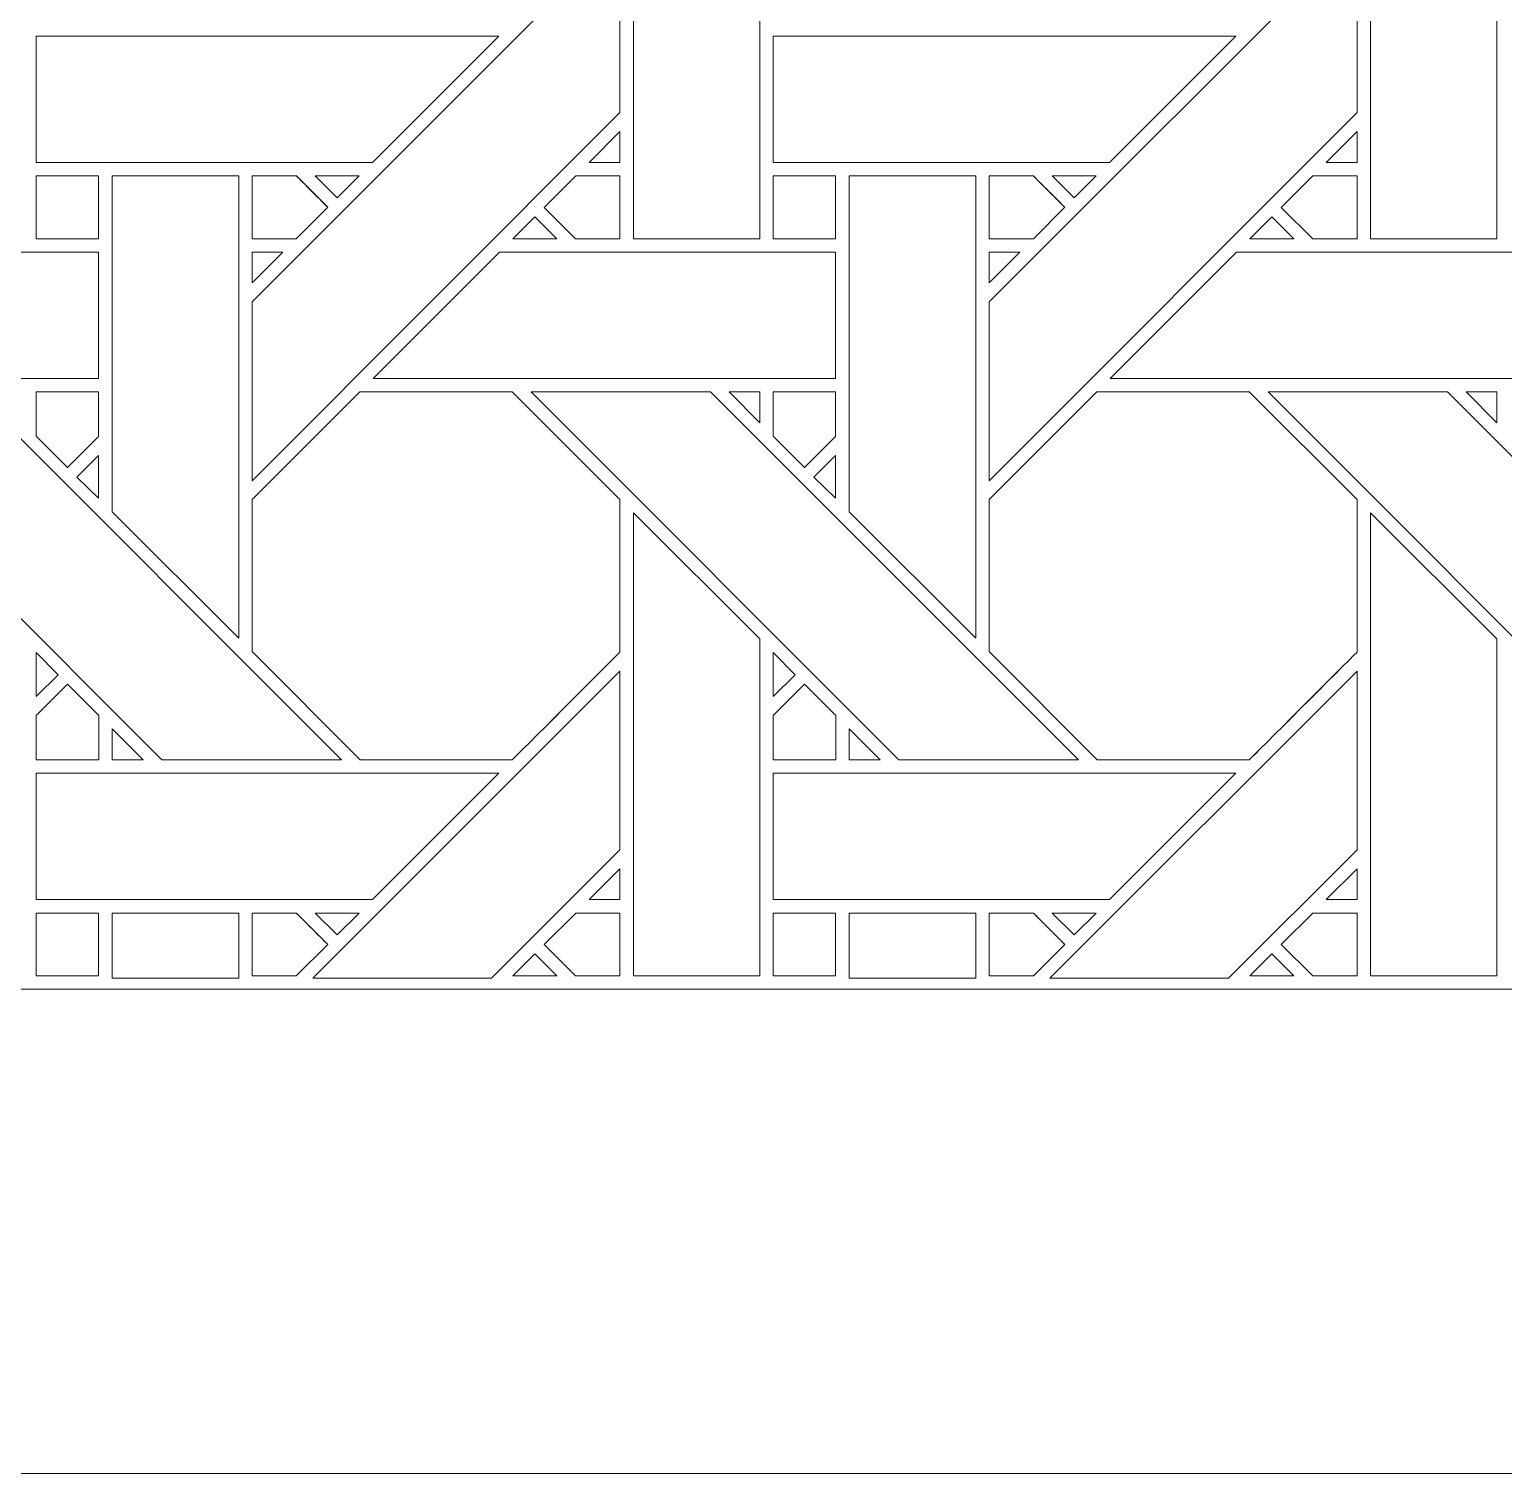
# Model space of a CAD drawing. Header units: inches. Extents: x 4.4 to 20.4, y 5.1 to 13.1.
# Drawn here: x 14.231 to 16.129, y 5.095 to 6.953 of the extents above; entities that cross this region are included whole.
import ezdxf

# ---------------------------------------------------------------- set-up
doc = ezdxf.new("R2010")
doc.units = ezdxf.units.IN
doc.header["$MEASUREMENT"] = 0
doc.layers.add('Design', color=7, linetype='Continuous', lineweight=0)

msp = doc.modelspace()

# ---------------------------------------------------------------- linework, layer by layer
at = {"layer": 'Design'}
for points, knots in [([(4.3829, 13.0948), (4.3829, 13.0948), (4.3829, 5.0948), (4.3829, 5.0948), (4.3829, 5.0948), (20.3829, 5.0948), (20.3829, 5.0948), (20.3829, 5.0948), (20.3829, 13.0948), (20.3829, 13.0948), (20.3829, 13.0948), (4.3829, 13.0948), (4.3829, 13.0948)], [0, 0, 0, 0, 1, 1, 1, 2, 2, 2, 3, 3, 3, 4, 4, 4, 4]), ([(5.0119, 5.7183), (5.0119, 5.7183), (19.7539, 5.7183), (19.7539, 5.7183), (19.7539, 5.7183), (19.7539, 12.4753), (19.7539, 12.4753), (19.7539, 12.4753), (5.0119, 12.4753), (5.0119, 12.4753), (5.0119, 12.4753), (5.0119, 5.7183), (5.0119, 5.7183)], [0, 0, 0, 0, 1, 1, 1, 2, 2, 2, 3, 3, 3, 4, 4, 4, 4]), ([(15.1714, 7.1177), (15.1714, 7.1177), (15.1714, 6.684), (15.1714, 6.684), (15.1714, 6.684), (15.0087, 6.684), (15.0087, 6.684), (15.0087, 6.684), (15.0087, 7.2799), (15.0087, 7.2799), (15.0087, 7.2799), (15.1714, 7.1177), (15.1714, 7.1177)], [0, 0, 0, 0, 1, 1, 1, 2, 2, 2, 3, 3, 3, 4, 4, 4, 4]), ([(16.1201, 7.1177), (16.1201, 7.1177), (16.1201, 6.684), (16.1201, 6.684), (16.1201, 6.684), (15.9574, 6.684), (15.9574, 6.684), (15.9574, 6.684), (15.9574, 7.2799), (15.9574, 7.2799), (15.9574, 7.2799), (16.1201, 7.1177), (16.1201, 7.1177)], [0, 0, 0, 0, 1, 1, 1, 2, 2, 2, 3, 3, 3, 4, 4, 4, 4]), ([(14.5179, 6.6027), (14.5179, 6.6027), (14.9915, 7.0763), (14.9915, 7.0763), (14.9915, 7.0763), (14.9915, 6.8463), (14.9915, 6.8463), (14.9915, 6.8463), (14.5179, 6.3726), (14.5179, 6.3726), (14.5179, 6.3726), (14.5179, 6.6027), (14.5179, 6.6027)], [0, 0, 0, 0, 1, 1, 1, 2, 2, 2, 3, 3, 3, 4, 4, 4, 4]), ([(15.4666, 6.6027), (15.4666, 6.6027), (15.9403, 7.0763), (15.9403, 7.0763), (15.9403, 7.0763), (15.9403, 6.8463), (15.9403, 6.8463), (15.9403, 6.8463), (15.4666, 6.3726), (15.4666, 6.3726), (15.4666, 6.3726), (15.4666, 6.6027), (15.4666, 6.6027)], [0, 0, 0, 0, 1, 1, 1, 2, 2, 2, 3, 3, 3, 4, 4, 4, 4]), ([(14.24, 6.7821), (14.24, 6.7821), (14.24, 6.9448), (14.24, 6.9448), (14.24, 6.9448), (14.8357, 6.9448), (14.8357, 6.9448), (14.8357, 6.9448), (14.673, 6.7821), (14.673, 6.7821), (14.673, 6.7821), (14.24, 6.7821), (14.24, 6.7821)], [0, 0, 0, 0, 1, 1, 1, 2, 2, 2, 3, 3, 3, 4, 4, 4, 4]), ([(15.1887, 6.7821), (15.1887, 6.7821), (15.1887, 6.9448), (15.1887, 6.9448), (15.1887, 6.9448), (15.7844, 6.9448), (15.7844, 6.9448), (15.7844, 6.9448), (15.6217, 6.7821), (15.6217, 6.7821), (15.6217, 6.7821), (15.1887, 6.7821), (15.1887, 6.7821)], [0, 0, 0, 0, 1, 1, 1, 2, 2, 2, 3, 3, 3, 4, 4, 4, 4]), ([(14.9517, 6.7821), (14.9517, 6.7821), (14.9915, 6.8219), (14.9915, 6.8219), (14.9915, 6.8219), (14.9915, 6.7821), (14.9915, 6.7821), (14.9915, 6.7821), (14.9517, 6.7821), (14.9517, 6.7821)], [0, 0, 0, 0, 1, 1, 1, 2, 2, 2, 3, 3, 3, 3]), ([(15.9005, 6.7821), (15.9005, 6.7821), (15.9403, 6.8219), (15.9403, 6.8219), (15.9403, 6.8219), (15.9403, 6.7821), (15.9403, 6.7821), (15.9403, 6.7821), (15.9005, 6.7821), (15.9005, 6.7821)], [0, 0, 0, 0, 1, 1, 1, 2, 2, 2, 3, 3, 3, 3]), ([(14.24, 6.7648), (14.24, 6.7648), (14.3203, 6.7648), (14.3203, 6.7648), (14.3203, 6.7648), (14.3203, 6.684), (14.3203, 6.684), (14.3203, 6.684), (14.24, 6.684), (14.24, 6.684), (14.24, 6.684), (14.24, 6.7648), (14.24, 6.7648)], [0, 0, 0, 0, 1, 1, 1, 2, 2, 2, 3, 3, 3, 4, 4, 4, 4]), ([(14.24, 6.684), (14.24, 6.684), (14.24, 6.7648), (14.24, 6.7648), (14.24, 6.7648), (14.3203, 6.7648), (14.3203, 6.7648), (14.3203, 6.7648), (14.3203, 6.684), (14.3203, 6.684), (14.3203, 6.684), (14.24, 6.684), (14.24, 6.684)], [0, 0, 0, 0, 1, 1, 1, 2, 2, 2, 3, 3, 3, 4, 4, 4, 4]), ([(14.5007, 6.7648), (14.5007, 6.7648), (14.5007, 6.1697), (14.5007, 6.1697), (14.5007, 6.1697), (14.3378, 6.3326), (14.3378, 6.3326), (14.3378, 6.3326), (14.3378, 6.7648), (14.3378, 6.7648), (14.3378, 6.7648), (14.5007, 6.7648), (14.5007, 6.7648)], [0, 0, 0, 0, 1, 1, 1, 2, 2, 2, 3, 3, 3, 4, 4, 4, 4]), ([(14.6153, 6.7245), (14.6153, 6.7245), (14.5748, 6.684), (14.5748, 6.684), (14.5748, 6.684), (14.5179, 6.684), (14.5179, 6.684), (14.5179, 6.684), (14.5179, 6.7648), (14.5179, 6.7648), (14.5179, 6.7648), (14.5749, 6.7648), (14.5749, 6.7648), (14.5801, 6.7597), (14.6108, 6.7289), (14.6153, 6.7245)], [0, 0, 0, 0, 1, 1, 1, 2, 2, 2, 3, 3, 3, 4, 4, 4, 5, 5, 5, 5]), ([(14.5179, 6.684), (14.5179, 6.684), (14.5179, 6.7648), (14.5179, 6.7648), (14.5179, 6.7648), (14.5749, 6.7648), (14.5749, 6.7648), (14.5749, 6.7648), (14.6153, 6.7245), (14.6153, 6.7245), (14.6153, 6.7245), (14.5748, 6.684), (14.5748, 6.684), (14.5748, 6.684), (14.5179, 6.684), (14.5179, 6.684)], [0, 0, 0, 0, 1, 1, 1, 2, 2, 2, 3, 3, 3, 4, 4, 4, 5, 5, 5, 5]), ([(14.5993, 6.7648), (14.5993, 6.7648), (14.6557, 6.7648), (14.6557, 6.7648), (14.6557, 6.7648), (14.6275, 6.7366), (14.6275, 6.7366), (14.6275, 6.7366), (14.5993, 6.7648), (14.5993, 6.7648)], [0, 0, 0, 0, 1, 1, 1, 2, 2, 2, 3, 3, 3, 3]), ([(14.9344, 6.684), (14.9344, 6.684), (14.8941, 6.7244), (14.8941, 6.7244), (14.8941, 6.7244), (14.9345, 6.7648), (14.9345, 6.7648), (14.9345, 6.7648), (14.9915, 6.7648), (14.9915, 6.7648), (14.9915, 6.7648), (14.9915, 6.684), (14.9915, 6.684), (14.9915, 6.684), (14.9344, 6.684), (14.9344, 6.684)], [0, 0, 0, 0, 1, 1, 1, 2, 2, 2, 3, 3, 3, 4, 4, 4, 5, 5, 5, 5]), ([(14.8941, 6.7244), (14.8941, 6.7244), (14.9345, 6.7648), (14.9345, 6.7648), (14.9345, 6.7648), (14.9915, 6.7648), (14.9915, 6.7648), (14.9915, 6.7648), (14.9915, 6.684), (14.9915, 6.684), (14.9915, 6.684), (14.9344, 6.684), (14.9344, 6.684), (14.9344, 6.684), (14.8941, 6.7244), (14.8941, 6.7244)], [0, 0, 0, 0, 1, 1, 1, 2, 2, 2, 3, 3, 3, 4, 4, 4, 5, 5, 5, 5]), ([(15.1887, 6.7648), (15.1887, 6.7648), (15.269, 6.7648), (15.269, 6.7648), (15.269, 6.7648), (15.269, 6.684), (15.269, 6.684), (15.269, 6.684), (15.1887, 6.684), (15.1887, 6.684), (15.1887, 6.684), (15.1887, 6.7648), (15.1887, 6.7648)], [0, 0, 0, 0, 1, 1, 1, 2, 2, 2, 3, 3, 3, 4, 4, 4, 4]), ([(15.1887, 6.684), (15.1887, 6.684), (15.1887, 6.7648), (15.1887, 6.7648), (15.1887, 6.7648), (15.269, 6.7648), (15.269, 6.7648), (15.269, 6.7648), (15.269, 6.684), (15.269, 6.684), (15.269, 6.684), (15.1887, 6.684), (15.1887, 6.684)], [0, 0, 0, 0, 1, 1, 1, 2, 2, 2, 3, 3, 3, 4, 4, 4, 4]), ([(15.4494, 6.7648), (15.4494, 6.7648), (15.4494, 6.1697), (15.4494, 6.1697), (15.4494, 6.1697), (15.2865, 6.3326), (15.2865, 6.3326), (15.2865, 6.3326), (15.2865, 6.7648), (15.2865, 6.7648), (15.2865, 6.7648), (15.4494, 6.7648), (15.4494, 6.7648)], [0, 0, 0, 0, 1, 1, 1, 2, 2, 2, 3, 3, 3, 4, 4, 4, 4]), ([(15.564, 6.7245), (15.564, 6.7245), (15.5236, 6.684), (15.5236, 6.684), (15.5236, 6.684), (15.4666, 6.684), (15.4666, 6.684), (15.4666, 6.684), (15.4666, 6.7648), (15.4666, 6.7648), (15.4666, 6.7648), (15.5237, 6.7648), (15.5237, 6.7648), (15.5288, 6.7597), (15.5596, 6.7289), (15.564, 6.7245)], [0, 0, 0, 0, 1, 1, 1, 2, 2, 2, 3, 3, 3, 4, 4, 4, 5, 5, 5, 5]), ([(15.4666, 6.684), (15.4666, 6.684), (15.4666, 6.7648), (15.4666, 6.7648), (15.4666, 6.7648), (15.5237, 6.7648), (15.5237, 6.7648), (15.5294, 6.7591), (15.564, 6.7245), (15.564, 6.7245), (15.564, 6.7245), (15.5236, 6.684), (15.5236, 6.684), (15.5236, 6.684), (15.4666, 6.684), (15.4666, 6.684)], [0, 0, 0, 0, 1, 1, 1, 2, 2, 2, 3, 3, 3, 4, 4, 4, 5, 5, 5, 5]), ([(15.548, 6.7648), (15.548, 6.7648), (15.6045, 6.7648), (15.6045, 6.7648), (15.6045, 6.7648), (15.5762, 6.7366), (15.5762, 6.7366), (15.5762, 6.7366), (15.548, 6.7648), (15.548, 6.7648)], [0, 0, 0, 0, 1, 1, 1, 2, 2, 2, 3, 3, 3, 3]), ([(15.8832, 6.684), (15.8832, 6.684), (15.8428, 6.7244), (15.8428, 6.7244), (15.8428, 6.7244), (15.8832, 6.7648), (15.8832, 6.7648), (15.8832, 6.7648), (15.9403, 6.7648), (15.9403, 6.7648), (15.9403, 6.7648), (15.9403, 6.684), (15.9403, 6.684), (15.9403, 6.684), (15.8832, 6.684), (15.8832, 6.684)], [0, 0, 0, 0, 1, 1, 1, 2, 2, 2, 3, 3, 3, 4, 4, 4, 5, 5, 5, 5]), ([(15.8428, 6.7244), (15.8428, 6.7244), (15.8832, 6.7648), (15.8832, 6.7648), (15.8832, 6.7648), (15.9403, 6.7648), (15.9403, 6.7648), (15.9403, 6.7648), (15.9403, 6.684), (15.9403, 6.684), (15.9403, 6.684), (15.8832, 6.684), (15.8832, 6.684), (15.8832, 6.684), (15.8428, 6.7244), (15.8428, 6.7244)], [0, 0, 0, 0, 1, 1, 1, 2, 2, 2, 3, 3, 3, 4, 4, 4, 5, 5, 5, 5]), ([(14.9102, 6.684), (14.9102, 6.684), (14.8537, 6.684), (14.8537, 6.684), (14.8537, 6.684), (14.8819, 6.7123), (14.8819, 6.7123), (14.8819, 6.7123), (14.9102, 6.684), (14.9102, 6.684)], [0, 0, 0, 0, 1, 1, 1, 2, 2, 2, 3, 3, 3, 3]), ([(15.8589, 6.684), (15.8589, 6.684), (15.8024, 6.684), (15.8024, 6.684), (15.8024, 6.684), (15.8307, 6.7123), (15.8307, 6.7123), (15.8307, 6.7123), (15.8589, 6.684), (15.8589, 6.684)], [0, 0, 0, 0, 1, 1, 1, 2, 2, 2, 3, 3, 3, 3]), ([(13.725, 6.5041), (13.725, 6.5041), (13.8878, 6.6669), (13.8878, 6.6669), (13.8878, 6.6669), (14.3203, 6.6669), (14.3203, 6.6669), (14.3203, 6.6669), (14.3203, 6.5041), (14.3203, 6.5041), (14.3203, 6.5041), (13.725, 6.5041), (13.725, 6.5041)], [0, 0, 0, 0, 1, 1, 1, 2, 2, 2, 3, 3, 3, 4, 4, 4, 4]), ([(14.5577, 6.6669), (14.5577, 6.6669), (14.5179, 6.6271), (14.5179, 6.6271), (14.5179, 6.6271), (14.5179, 6.6669), (14.5179, 6.6669), (14.5179, 6.6669), (14.5577, 6.6669), (14.5577, 6.6669)], [0, 0, 0, 0, 1, 1, 1, 2, 2, 2, 3, 3, 3, 3]), ([(14.6737, 6.5041), (14.6737, 6.5041), (14.8365, 6.6669), (14.8365, 6.6669), (14.8365, 6.6669), (15.269, 6.6669), (15.269, 6.6669), (15.269, 6.6669), (15.269, 6.5041), (15.269, 6.5041), (15.269, 6.5041), (14.6737, 6.5041), (14.6737, 6.5041)], [0, 0, 0, 0, 1, 1, 1, 2, 2, 2, 3, 3, 3, 4, 4, 4, 4]), ([(15.5064, 6.6669), (15.5064, 6.6669), (15.4666, 6.6271), (15.4666, 6.6271), (15.4666, 6.6271), (15.4666, 6.6669), (15.4666, 6.6669), (15.4666, 6.6669), (15.5064, 6.6669), (15.5064, 6.6669)], [0, 0, 0, 0, 1, 1, 1, 2, 2, 2, 3, 3, 3, 3]), ([(15.6224, 6.5041), (15.6224, 6.5041), (15.7853, 6.6669), (15.7853, 6.6669), (15.7853, 6.6669), (16.2177, 6.6669), (16.2177, 6.6669), (16.2177, 6.6669), (16.2177, 6.5041), (16.2177, 6.5041), (16.2177, 6.5041), (15.6224, 6.5041), (15.6224, 6.5041)], [0, 0, 0, 0, 1, 1, 1, 2, 2, 2, 3, 3, 3, 4, 4, 4, 4]), ([(13.9283, 6.487), (13.9283, 6.487), (14.1592, 6.487), (14.1592, 6.487), (14.1592, 6.487), (14.6329, 6.0133), (14.6329, 6.0133), (14.6329, 6.0133), (14.4018, 6.0133), (14.4018, 6.0133), (14.4018, 6.0133), (13.9283, 6.487), (13.9283, 6.487)], [0, 0, 0, 0, 1, 1, 1, 2, 2, 2, 3, 3, 3, 4, 4, 4, 4]), ([(14.24, 6.487), (14.24, 6.487), (14.3203, 6.487), (14.3203, 6.487), (14.3203, 6.487), (14.3203, 6.4294), (14.3203, 6.4294), (14.3203, 6.4294), (14.2803, 6.3894), (14.2803, 6.3894), (14.2803, 6.3894), (14.24, 6.4297), (14.24, 6.4297), (14.24, 6.4297), (14.24, 6.487), (14.24, 6.487)], [0, 0, 0, 0, 1, 1, 1, 2, 2, 2, 3, 3, 3, 4, 4, 4, 5, 5, 5, 5]), ([(14.2803, 6.3894), (14.2803, 6.3894), (14.24, 6.4297), (14.24, 6.4297), (14.24, 6.4297), (14.24, 6.487), (14.24, 6.487), (14.24, 6.487), (14.3203, 6.487), (14.3203, 6.487), (14.3203, 6.487), (14.3203, 6.4294), (14.3203, 6.4294), (14.3203, 6.4294), (14.2803, 6.3894), (14.2803, 6.3894)], [0, 0, 0, 0, 1, 1, 1, 2, 2, 2, 3, 3, 3, 4, 4, 4, 5, 5, 5, 5]), ([(14.5179, 6.1526), (14.5179, 6.1526), (14.5179, 6.3482), (14.5179, 6.3482), (14.5179, 6.3482), (14.6566, 6.4869), (14.6566, 6.4869), (14.6566, 6.4869), (14.8528, 6.4869), (14.8528, 6.4869), (14.8528, 6.4869), (14.9915, 6.3482), (14.9915, 6.3482), (14.9915, 6.3482), (14.9915, 6.152), (14.9915, 6.152), (14.9737, 6.1341), (14.8618, 6.0223), (14.8528, 6.0133), (14.8528, 6.0133), (14.6571, 6.0133), (14.6571, 6.0133), (14.6571, 6.0133), (14.5179, 6.1526), (14.5179, 6.1526)], [0, 0, 0, 0, 1, 1, 1, 2, 2, 2, 3, 3, 3, 4, 4, 4, 5, 5, 5, 6, 6, 6, 7, 7, 7, 8, 8, 8, 8]), ([(14.5179, 6.1526), (14.5179, 6.1526), (14.5179, 6.3482), (14.5179, 6.3482), (14.5179, 6.3482), (14.6566, 6.4869), (14.6566, 6.4869), (14.6566, 6.4869), (14.8528, 6.4869), (14.8528, 6.4869), (14.8528, 6.4869), (14.9915, 6.3482), (14.9915, 6.3482), (14.9915, 6.3482), (14.9915, 6.152), (14.9915, 6.152), (14.9736, 6.1339), (14.8617, 6.0222), (14.8528, 6.0133), (14.8528, 6.0133), (14.6571, 6.0133), (14.6571, 6.0133), (14.6571, 6.0133), (14.5179, 6.1526), (14.5179, 6.1526)], [0, 0, 0, 0, 1, 1, 1, 2, 2, 2, 3, 3, 3, 4, 4, 4, 5, 5, 5, 6, 6, 6, 7, 7, 7, 8, 8, 8, 8]), ([(14.877, 6.487), (14.877, 6.487), (15.1079, 6.487), (15.1079, 6.487), (15.1079, 6.487), (15.5816, 6.0133), (15.5816, 6.0133), (15.5816, 6.0133), (15.3505, 6.0133), (15.3505, 6.0133), (15.3505, 6.0133), (14.877, 6.487), (14.877, 6.487)], [0, 0, 0, 0, 1, 1, 1, 2, 2, 2, 3, 3, 3, 4, 4, 4, 4]), ([(15.1715, 6.487), (15.1715, 6.487), (15.1715, 6.4471), (15.1715, 6.4471), (15.1715, 6.4471), (15.1321, 6.487), (15.1321, 6.487), (15.1321, 6.487), (15.1715, 6.487), (15.1715, 6.487)], [0, 0, 0, 0, 1, 1, 1, 2, 2, 2, 3, 3, 3, 3]), ([(15.1887, 6.487), (15.1887, 6.487), (15.269, 6.487), (15.269, 6.487), (15.269, 6.487), (15.269, 6.4294), (15.269, 6.4294), (15.269, 6.4294), (15.2291, 6.3894), (15.2291, 6.3894), (15.2291, 6.3894), (15.1887, 6.4297), (15.1887, 6.4297), (15.1887, 6.4297), (15.1887, 6.487), (15.1887, 6.487)], [0, 0, 0, 0, 1, 1, 1, 2, 2, 2, 3, 3, 3, 4, 4, 4, 5, 5, 5, 5]), ([(15.2291, 6.3894), (15.2291, 6.3894), (15.1887, 6.4297), (15.1887, 6.4297), (15.1887, 6.4297), (15.1887, 6.487), (15.1887, 6.487), (15.1887, 6.487), (15.269, 6.487), (15.269, 6.487), (15.269, 6.487), (15.269, 6.4294), (15.269, 6.4294), (15.269, 6.4294), (15.2291, 6.3894), (15.2291, 6.3894)], [0, 0, 0, 0, 1, 1, 1, 2, 2, 2, 3, 3, 3, 4, 4, 4, 5, 5, 5, 5]), ([(15.4666, 6.1526), (15.4666, 6.1526), (15.4666, 6.3482), (15.4666, 6.3482), (15.4666, 6.3482), (15.6053, 6.4869), (15.6053, 6.4869), (15.6053, 6.4869), (15.8015, 6.4869), (15.8015, 6.4869), (15.8015, 6.4869), (15.9403, 6.3482), (15.9403, 6.3482), (15.9403, 6.3482), (15.9403, 6.152), (15.9403, 6.152), (15.9225, 6.1341), (15.8105, 6.0223), (15.8016, 6.0133), (15.8016, 6.0133), (15.6058, 6.0133), (15.6058, 6.0133), (15.6058, 6.0133), (15.4666, 6.1526), (15.4666, 6.1526)], [0, 0, 0, 0, 1, 1, 1, 2, 2, 2, 3, 3, 3, 4, 4, 4, 5, 5, 5, 6, 6, 6, 7, 7, 7, 8, 8, 8, 8]), ([(15.4666, 6.1526), (15.4666, 6.1526), (15.4666, 6.3482), (15.4666, 6.3482), (15.4666, 6.3482), (15.6053, 6.4869), (15.6053, 6.4869), (15.6053, 6.4869), (15.8015, 6.4869), (15.8015, 6.4869), (15.8015, 6.4869), (15.9403, 6.3482), (15.9403, 6.3482), (15.9403, 6.3482), (15.9403, 6.152), (15.9403, 6.152), (15.9223, 6.1339), (15.8104, 6.0222), (15.8016, 6.0133), (15.8016, 6.0133), (15.6058, 6.0133), (15.6058, 6.0133), (15.6058, 6.0133), (15.4666, 6.1526), (15.4666, 6.1526)], [0, 0, 0, 0, 1, 1, 1, 2, 2, 2, 3, 3, 3, 4, 4, 4, 5, 5, 5, 6, 6, 6, 7, 7, 7, 8, 8, 8, 8]), ([(15.8257, 6.487), (15.8257, 6.487), (16.0567, 6.487), (16.0567, 6.487), (16.0567, 6.487), (16.5303, 6.0133), (16.5303, 6.0133), (16.5303, 6.0133), (16.2993, 6.0133), (16.2993, 6.0133), (16.2993, 6.0133), (15.8257, 6.487), (15.8257, 6.487)], [0, 0, 0, 0, 1, 1, 1, 2, 2, 2, 3, 3, 3, 4, 4, 4, 4]), ([(16.1202, 6.487), (16.1202, 6.487), (16.1202, 6.4471), (16.1202, 6.4471), (16.1202, 6.4471), (16.0808, 6.487), (16.0808, 6.487), (16.0808, 6.487), (16.1202, 6.487), (16.1202, 6.487)], [0, 0, 0, 0, 1, 1, 1, 2, 2, 2, 3, 3, 3, 3]), ([(14.3203, 6.4051), (14.3203, 6.4051), (14.3203, 6.35), (14.3203, 6.35), (14.3203, 6.35), (14.2925, 6.3773), (14.2925, 6.3773), (14.2925, 6.3773), (14.3203, 6.4051), (14.3203, 6.4051)], [0, 0, 0, 0, 1, 1, 1, 2, 2, 2, 3, 3, 3, 3]), ([(15.269, 6.4051), (15.269, 6.4051), (15.269, 6.35), (15.269, 6.35), (15.269, 6.35), (15.2412, 6.3773), (15.2412, 6.3773), (15.2412, 6.3773), (15.269, 6.4051), (15.269, 6.4051)], [0, 0, 0, 0, 1, 1, 1, 2, 2, 2, 3, 3, 3, 3]), ([(15.1714, 5.7353), (15.1714, 5.7353), (15.0087, 5.7353), (15.0087, 5.7353), (15.0087, 5.7353), (15.0087, 6.3312), (15.0087, 6.3312), (15.0087, 6.3312), (15.1714, 6.169), (15.1714, 6.169), (15.1714, 6.169), (15.1714, 5.7353), (15.1714, 5.7353)], [0, 0, 0, 0, 1, 1, 1, 2, 2, 2, 3, 3, 3, 4, 4, 4, 4]), ([(16.1201, 5.7353), (16.1201, 5.7353), (15.9574, 5.7353), (15.9574, 5.7353), (15.9574, 5.7353), (15.9574, 6.3312), (15.9574, 6.3312), (15.9574, 6.3312), (16.1201, 6.169), (16.1201, 6.169), (16.1201, 6.169), (16.1201, 5.7353), (16.1201, 5.7353)], [0, 0, 0, 0, 1, 1, 1, 2, 2, 2, 3, 3, 3, 4, 4, 4, 4]), ([(14.24, 6.0947), (14.24, 6.0947), (14.24, 6.1515), (14.24, 6.1515), (14.24, 6.1515), (14.2682, 6.1229), (14.2682, 6.1229), (14.2682, 6.1229), (14.24, 6.0947), (14.24, 6.0947)], [0, 0, 0, 0, 1, 1, 1, 2, 2, 2, 3, 3, 3, 3]), ([(15.1887, 6.0947), (15.1887, 6.0947), (15.1887, 6.1515), (15.1887, 6.1515), (15.1887, 6.1515), (15.2169, 6.1229), (15.2169, 6.1229), (15.2169, 6.1229), (15.1887, 6.0947), (15.1887, 6.0947)], [0, 0, 0, 0, 1, 1, 1, 2, 2, 2, 3, 3, 3, 3]), ([(14.24, 6.0131), (14.24, 6.0131), (14.24, 6.0704), (14.24, 6.0704), (14.24, 6.0704), (14.2803, 6.1107), (14.2803, 6.1107), (14.2803, 6.1107), (14.3207, 6.0704), (14.3207, 6.0704), (14.3207, 6.0704), (14.3207, 6.0131), (14.3207, 6.0131), (14.3207, 6.0131), (14.24, 6.0131), (14.24, 6.0131)], [0, 0, 0, 0, 1, 1, 1, 2, 2, 2, 3, 3, 3, 4, 4, 4, 5, 5, 5, 5]), ([(14.24, 6.0704), (14.24, 6.0704), (14.2803, 6.1107), (14.2803, 6.1107), (14.2803, 6.1107), (14.3207, 6.0704), (14.3207, 6.0704), (14.3207, 6.0704), (14.3207, 6.0131), (14.3207, 6.0131), (14.3207, 6.0131), (14.24, 6.0131), (14.24, 6.0131), (14.24, 6.0131), (14.24, 6.0704), (14.24, 6.0704)], [0, 0, 0, 0, 1, 1, 1, 2, 2, 2, 3, 3, 3, 4, 4, 4, 5, 5, 5, 5]), ([(14.5962, 5.7323), (14.5962, 5.7323), (14.9915, 6.1276), (14.9915, 6.1276), (14.9915, 6.1276), (14.9915, 5.8975), (14.9915, 5.8975), (14.9915, 5.8975), (14.8263, 5.7323), (14.8263, 5.7323), (14.8263, 5.7323), (14.5962, 5.7323), (14.5962, 5.7323)], [0, 0, 0, 0, 1, 1, 1, 2, 2, 2, 3, 3, 3, 4, 4, 4, 4]), ([(15.1887, 6.0131), (15.1887, 6.0131), (15.1887, 6.0704), (15.1887, 6.0704), (15.1887, 6.0704), (15.2291, 6.1107), (15.2291, 6.1107), (15.2291, 6.1107), (15.2694, 6.0704), (15.2694, 6.0704), (15.2694, 6.0704), (15.2694, 6.0131), (15.2694, 6.0131), (15.2694, 6.0131), (15.1887, 6.0131), (15.1887, 6.0131)], [0, 0, 0, 0, 1, 1, 1, 2, 2, 2, 3, 3, 3, 4, 4, 4, 5, 5, 5, 5]), ([(15.1887, 6.0704), (15.1887, 6.0704), (15.2291, 6.1107), (15.2291, 6.1107), (15.2291, 6.1107), (15.2694, 6.0704), (15.2694, 6.0704), (15.2694, 6.0704), (15.2694, 6.0131), (15.2694, 6.0131), (15.2694, 6.0131), (15.1887, 6.0131), (15.1887, 6.0131), (15.1887, 6.0131), (15.1887, 6.0704), (15.1887, 6.0704)], [0, 0, 0, 0, 1, 1, 1, 2, 2, 2, 3, 3, 3, 4, 4, 4, 5, 5, 5, 5]), ([(15.5449, 5.7323), (15.5449, 5.7323), (15.9403, 6.1276), (15.9403, 6.1276), (15.9403, 6.1276), (15.9403, 5.8975), (15.9403, 5.8975), (15.9403, 5.8975), (15.775, 5.7323), (15.775, 5.7323), (15.775, 5.7323), (15.5449, 5.7323), (15.5449, 5.7323)], [0, 0, 0, 0, 1, 1, 1, 2, 2, 2, 3, 3, 3, 4, 4, 4, 4]), ([(14.3776, 6.0133), (14.3776, 6.0133), (14.3379, 6.0133), (14.3379, 6.0133), (14.3379, 6.0133), (14.3379, 6.0531), (14.3379, 6.0531), (14.3379, 6.0531), (14.3776, 6.0133), (14.3776, 6.0133)], [0, 0, 0, 0, 1, 1, 1, 2, 2, 2, 3, 3, 3, 3]), ([(15.3264, 6.0133), (15.3264, 6.0133), (15.2866, 6.0133), (15.2866, 6.0133), (15.2866, 6.0133), (15.2866, 6.0531), (15.2866, 6.0531), (15.2866, 6.0531), (15.3264, 6.0133), (15.3264, 6.0133)], [0, 0, 0, 0, 1, 1, 1, 2, 2, 2, 3, 3, 3, 3]), ([(14.24, 5.9961), (14.24, 5.9961), (14.8357, 5.9961), (14.8357, 5.9961), (14.8357, 5.9961), (14.673, 5.8334), (14.673, 5.8334), (14.673, 5.8334), (14.24, 5.8334), (14.24, 5.8334), (14.24, 5.8334), (14.24, 5.9961), (14.24, 5.9961)], [0, 0, 0, 0, 1, 1, 1, 2, 2, 2, 3, 3, 3, 4, 4, 4, 4]), ([(15.1887, 5.9961), (15.1887, 5.9961), (15.7844, 5.9961), (15.7844, 5.9961), (15.7844, 5.9961), (15.6217, 5.8334), (15.6217, 5.8334), (15.6217, 5.8334), (15.1887, 5.8334), (15.1887, 5.8334), (15.1887, 5.8334), (15.1887, 5.9961), (15.1887, 5.9961)], [0, 0, 0, 0, 1, 1, 1, 2, 2, 2, 3, 3, 3, 4, 4, 4, 4]), ([(14.9915, 5.8732), (14.9915, 5.8732), (14.9915, 5.8334), (14.9915, 5.8334), (14.9915, 5.8334), (14.9517, 5.8334), (14.9517, 5.8334), (14.9517, 5.8334), (14.9915, 5.8732), (14.9915, 5.8732)], [0, 0, 0, 0, 1, 1, 1, 2, 2, 2, 3, 3, 3, 3]), ([(15.9403, 5.8732), (15.9403, 5.8732), (15.9403, 5.8334), (15.9403, 5.8334), (15.9403, 5.8334), (15.9005, 5.8334), (15.9005, 5.8334), (15.9005, 5.8334), (15.9403, 5.8732), (15.9403, 5.8732)], [0, 0, 0, 0, 1, 1, 1, 2, 2, 2, 3, 3, 3, 3]), ([(14.24, 5.8161), (14.24, 5.8161), (14.3203, 5.8161), (14.3203, 5.8161), (14.3203, 5.8161), (14.3203, 5.7353), (14.3203, 5.7353), (14.3203, 5.7353), (14.24, 5.7353), (14.24, 5.7353), (14.24, 5.7353), (14.24, 5.8161), (14.24, 5.8161)], [0, 0, 0, 0, 1, 1, 1, 2, 2, 2, 3, 3, 3, 4, 4, 4, 4]), ([(14.3203, 5.7353), (14.3203, 5.7353), (14.24, 5.7353), (14.24, 5.7353), (14.24, 5.7353), (14.24, 5.8161), (14.24, 5.8161), (14.24, 5.8161), (14.3203, 5.8161), (14.3203, 5.8161), (14.3203, 5.8161), (14.3203, 5.7353), (14.3203, 5.7353)], [0, 0, 0, 0, 1, 1, 1, 2, 2, 2, 3, 3, 3, 4, 4, 4, 4]), ([(14.5007, 5.7323), (14.5007, 5.7323), (14.3378, 5.7323), (14.3378, 5.7323), (14.3378, 5.7323), (14.3378, 5.8161), (14.3378, 5.8161), (14.3378, 5.8161), (14.5007, 5.8161), (14.5007, 5.8161), (14.5007, 5.8161), (14.5007, 5.7323), (14.5007, 5.7323)], [0, 0, 0, 0, 1, 1, 1, 2, 2, 2, 3, 3, 3, 4, 4, 4, 4]), ([(14.5179, 5.8161), (14.5179, 5.8161), (14.5749, 5.8161), (14.5749, 5.8161), (14.5801, 5.811), (14.6108, 5.7802), (14.6153, 5.7757), (14.6153, 5.7757), (14.5748, 5.7353), (14.5748, 5.7353), (14.5748, 5.7353), (14.5179, 5.7353), (14.5179, 5.7353), (14.5179, 5.7353), (14.5179, 5.8161), (14.5179, 5.8161)], [0, 0, 0, 0, 1, 1, 1, 2, 2, 2, 3, 3, 3, 4, 4, 4, 5, 5, 5, 5]), ([(14.5179, 5.7353), (14.5179, 5.7353), (14.5179, 5.8161), (14.5179, 5.8161), (14.5179, 5.8161), (14.5749, 5.8161), (14.5749, 5.8161), (14.5803, 5.8108), (14.6111, 5.7799), (14.6153, 5.7757), (14.6153, 5.7757), (14.5748, 5.7353), (14.5748, 5.7353), (14.5748, 5.7353), (14.5179, 5.7353), (14.5179, 5.7353)], [0, 0, 0, 0, 1, 1, 1, 2, 2, 2, 3, 3, 3, 4, 4, 4, 5, 5, 5, 5]), ([(14.6557, 5.8161), (14.6557, 5.8161), (14.6275, 5.7879), (14.6275, 5.7879), (14.6275, 5.7879), (14.5993, 5.8161), (14.5993, 5.8161), (14.5993, 5.8161), (14.6557, 5.8161), (14.6557, 5.8161)], [0, 0, 0, 0, 1, 1, 1, 2, 2, 2, 3, 3, 3, 3]), ([(14.9345, 5.8161), (14.9345, 5.8161), (14.9915, 5.8161), (14.9915, 5.8161), (14.9915, 5.8161), (14.9915, 5.7353), (14.9915, 5.7353), (14.9915, 5.7353), (14.9344, 5.7353), (14.9344, 5.7353), (14.9344, 5.7353), (14.8941, 5.7757), (14.8941, 5.7757), (14.8941, 5.7757), (14.9345, 5.8161), (14.9345, 5.8161)], [0, 0, 0, 0, 1, 1, 1, 2, 2, 2, 3, 3, 3, 4, 4, 4, 5, 5, 5, 5]), ([(14.9915, 5.7353), (14.9915, 5.7353), (14.9344, 5.7353), (14.9344, 5.7353), (14.9344, 5.7353), (14.8941, 5.7757), (14.8941, 5.7757), (14.8941, 5.7757), (14.9345, 5.8161), (14.9345, 5.8161), (14.9345, 5.8161), (14.9915, 5.8161), (14.9915, 5.8161), (14.9915, 5.8161), (14.9915, 5.7353), (14.9915, 5.7353)], [0, 0, 0, 0, 1, 1, 1, 2, 2, 2, 3, 3, 3, 4, 4, 4, 5, 5, 5, 5]), ([(15.1887, 5.8161), (15.1887, 5.8161), (15.269, 5.8161), (15.269, 5.8161), (15.269, 5.8161), (15.269, 5.7353), (15.269, 5.7353), (15.269, 5.7353), (15.1887, 5.7353), (15.1887, 5.7353), (15.1887, 5.7353), (15.1887, 5.8161), (15.1887, 5.8161)], [0, 0, 0, 0, 1, 1, 1, 2, 2, 2, 3, 3, 3, 4, 4, 4, 4]), ([(15.269, 5.7353), (15.269, 5.7353), (15.1887, 5.7353), (15.1887, 5.7353), (15.1887, 5.7353), (15.1887, 5.8161), (15.1887, 5.8161), (15.1887, 5.8161), (15.269, 5.8161), (15.269, 5.8161), (15.269, 5.8161), (15.269, 5.7353), (15.269, 5.7353)], [0, 0, 0, 0, 1, 1, 1, 2, 2, 2, 3, 3, 3, 4, 4, 4, 4]), ([(15.4494, 5.7323), (15.4494, 5.7323), (15.2865, 5.7323), (15.2865, 5.7323), (15.2865, 5.7323), (15.2865, 5.8161), (15.2865, 5.8161), (15.2865, 5.8161), (15.4494, 5.8161), (15.4494, 5.8161), (15.4494, 5.8161), (15.4494, 5.7323), (15.4494, 5.7323)], [0, 0, 0, 0, 1, 1, 1, 2, 2, 2, 3, 3, 3, 4, 4, 4, 4]), ([(15.4666, 5.8161), (15.4666, 5.8161), (15.5237, 5.8161), (15.5237, 5.8161), (15.5288, 5.811), (15.5596, 5.7802), (15.564, 5.7757), (15.564, 5.7757), (15.5236, 5.7353), (15.5236, 5.7353), (15.5236, 5.7353), (15.4666, 5.7353), (15.4666, 5.7353), (15.4666, 5.7353), (15.4666, 5.8161), (15.4666, 5.8161)], [0, 0, 0, 0, 1, 1, 1, 2, 2, 2, 3, 3, 3, 4, 4, 4, 5, 5, 5, 5]), ([(15.4666, 5.7353), (15.4666, 5.7353), (15.4666, 5.8161), (15.4666, 5.8161), (15.4666, 5.8161), (15.5237, 5.8161), (15.5237, 5.8161), (15.5293, 5.8105), (15.564, 5.7757), (15.564, 5.7757), (15.564, 5.7757), (15.5236, 5.7353), (15.5236, 5.7353), (15.5236, 5.7353), (15.4666, 5.7353), (15.4666, 5.7353)], [0, 0, 0, 0, 1, 1, 1, 2, 2, 2, 3, 3, 3, 4, 4, 4, 5, 5, 5, 5]), ([(15.6045, 5.8161), (15.6045, 5.8161), (15.5762, 5.7879), (15.5762, 5.7879), (15.5762, 5.7879), (15.548, 5.8161), (15.548, 5.8161), (15.548, 5.8161), (15.6045, 5.8161), (15.6045, 5.8161)], [0, 0, 0, 0, 1, 1, 1, 2, 2, 2, 3, 3, 3, 3]), ([(15.8832, 5.8161), (15.8832, 5.8161), (15.9403, 5.8161), (15.9403, 5.8161), (15.9403, 5.8161), (15.9403, 5.7353), (15.9403, 5.7353), (15.9403, 5.7353), (15.8832, 5.7353), (15.8832, 5.7353), (15.8832, 5.7353), (15.8428, 5.7757), (15.8428, 5.7757), (15.8428, 5.7757), (15.8832, 5.8161), (15.8832, 5.8161)], [0, 0, 0, 0, 1, 1, 1, 2, 2, 2, 3, 3, 3, 4, 4, 4, 5, 5, 5, 5]), ([(15.9403, 5.7353), (15.9403, 5.7353), (15.8832, 5.7353), (15.8832, 5.7353), (15.8832, 5.7353), (15.8428, 5.7757), (15.8428, 5.7757), (15.8428, 5.7757), (15.8832, 5.8161), (15.8832, 5.8161), (15.8832, 5.8161), (15.9403, 5.8161), (15.9403, 5.8161), (15.9403, 5.8161), (15.9403, 5.7353), (15.9403, 5.7353)], [0, 0, 0, 0, 1, 1, 1, 2, 2, 2, 3, 3, 3, 4, 4, 4, 5, 5, 5, 5]), ([(14.8537, 5.7353), (14.8537, 5.7353), (14.8819, 5.7636), (14.8819, 5.7636), (14.8819, 5.7636), (14.9102, 5.7353), (14.9102, 5.7353), (14.9102, 5.7353), (14.8537, 5.7353), (14.8537, 5.7353)], [0, 0, 0, 0, 1, 1, 1, 2, 2, 2, 3, 3, 3, 3]), ([(15.8024, 5.7353), (15.8024, 5.7353), (15.8307, 5.7636), (15.8307, 5.7636), (15.8307, 5.7636), (15.8589, 5.7353), (15.8589, 5.7353), (15.8589, 5.7353), (15.8024, 5.7353), (15.8024, 5.7353)], [0, 0, 0, 0, 1, 1, 1, 2, 2, 2, 3, 3, 3, 3])]:
    msp.add_open_spline(points, degree=3, knots=knots, dxfattribs=at)

doc.saveas('drawing.dxf')
